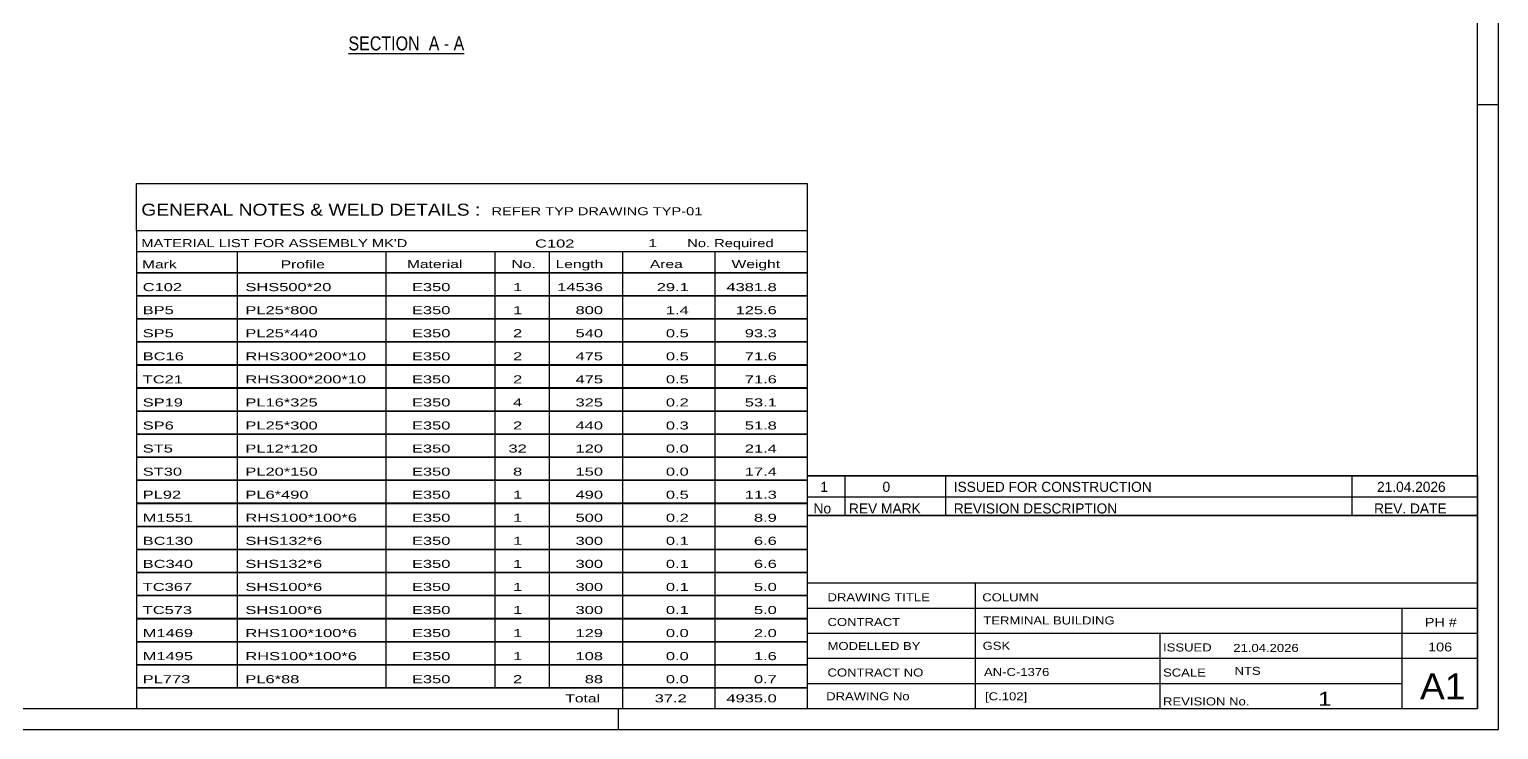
# Model space of a CAD drawing. Header units: millimetres. Extents: x -130 to 464, y -183 to 237.
# Drawn here: x 113.2 to 463.8, y -183.4 to -16.4 of the extents above; entities that cross this region are included whole.
import ezdxf

# ---------------------------------------------------------------- set-up
doc = ezdxf.new("R2010")
doc.units = ezdxf.units.MM
doc.styles.add('Arial Narrow', font='ARIALN.TTF', dxfattribs={"height": 0.2})

# ---------------------------------------------------------------- blocks, each defined once
blk = doc.blocks.new('Unknown-284929128-1132')
at = {"color": 5, "linetype": 'Continuous'}
for p, q in [((463.79, -183.39), (463.79, 236.61)), ((458.79, -178.39), (458.79, 231.61)), ((463.79, -34.39), (458.79, -34.39)), ((-125.21, -178.39), (458.79, -178.39)), ((253.79, -183.39), (253.79, -178.39)), ((-130.21, -183.39), (463.79, -183.39))]:
    blk.add_line(p, q, dxfattribs=at)
blk = doc.blocks.new('Unknown-284929128-17 - 3003')
at = {"color": 6, "linetype": 'Continuous'}
blk.add_line((189.37, -22.16), (217.02, -22.16), dxfattribs=at)
at = {"color": 0, "linetype": 'Continuous'}
blk.add_wipeout([(207.48, -21.41), (207.48, -17.91), (189.37, -17.91), (189.37, -21.41)], dxfattribs=at)
at = {"color": 7, "linetype": 'Continuous', "style": 'Arial Narrow'}
blk.add_text('SECTION ', height=3.34, dxfattribs=at).set_placement((189.37, -21.41))
at = {"color": 0, "linetype": 'Continuous'}
blk.add_wipeout([(211.09, -21.41), (211.09, -17.91), (208.53, -17.91), (208.53, -21.41)], dxfattribs=at)
blk.add_wipeout([(213.41, -21.41), (213.41, -17.91), (212.14, -17.91), (212.14, -21.41)], dxfattribs=at)
at = {"color": 7, "linetype": 'Continuous', "style": 'Arial Narrow'}
blk.add_text('A', height=3.34, dxfattribs=at).set_placement((208.53, -21.41))
at = {"color": 0, "linetype": 'Continuous'}
blk.add_wipeout([(217.02, -21.41), (217.02, -17.91), (214.46, -17.91), (214.46, -21.41)], dxfattribs=at)
at = {"color": 7, "linetype": 'Continuous', "style": 'Arial Narrow'}
for s, p in [('-', (212.14, -21.41)), ('A', (214.46, -21.41))]:
    blk.add_text(s, height=3.34, dxfattribs=at).set_placement(p)
blk = doc.blocks.new('Unknown-284929128-7572')
at = {"color": 7, "linetype": 'Continuous'}
for p, q in [((298.79, -132.34), (298.79, -178.39)), ((298.79, -132.34), (458.79, -132.34)), ((458.79, -132.39), (458.79, -178.39)), ((298.79, -148.39), (458.79, -148.39)), ((338.93, -148.39), (338.93, -178.39)), ((298.79, -154.39), (458.79, -154.39)), ((440.79, -178.34), (440.79, -154.34)), ((298.79, -160.39), (458.79, -160.39)), ((382.93, -160.39), (382.93, -178.39)), ((298.79, -166.39), (458.79, -166.39)), ((298.79, -172.39), (440.79, -172.39)), ((298.79, -178.39), (458.79, -178.39))]:
    blk.add_line(p, q, dxfattribs=at)
at = {"color": 7, "style": 'Arial Narrow'}
for s, height, width, p in [('DRAWING TITLE', 1.9089, 1.425378, (303.68, -152.78)), ('COLUMN', 1.909, 1.425378, (340.6, -152.8)), ('CONTRACT', 1.909, 1.425378, (303.68, -158.68)), ('TERMINAL BUILDING', 1.9089, 1.425378, (340.85, -158.31)), ('MODELLED BY', 1.9089, 1.425378, (303.68, -164.41)), ('GSK', 1.909, 1.425378, (340.68, -164.34)), ('ISSUED', 1.909, 1.425378, (383.73, -164.75)), ('21.04.2026', 1.909, 1.425378, (400.49, -164.87)), ('CONTRACT NO', 1.9089, 1.425378, (303.68, -170.73)), ('AN-C-1376', 1.909, 1.425378, (341.02, -170.61)), ('SCALE', 1.909, 1.425378, (383.73, -170.74)), ('A1', 6.204, 1.25, (445.03, -176.19)), ('DRAWING No', 1.909, 1.425378, (303.35, -176.39)), ('[C.102]', 1.909, 1.425378, (341.26, -176.4)), ('1', 3.34, 1.5, (420.71, -177.71)), ('REVISION No.', 1.9089, 1.425378, (383.73, -177.62))]:
    blk.add_text(s, height=height, dxfattribs=dict(at, width=width)).set_placement(p)
at = {"color": 7, "linetype": 'Continuous', "style": 'Arial Narrow'}
for s, height, width, p in [('PH #', 2.1, 1.42538, (446.19, -158.84)), ('106', 2.1, 1.42538, (446.98, -164.74)), ('NTS', 1.909, 1.425378, (400.79, -170.34))]:
    blk.add_text(s, height=height, dxfattribs=dict(at, width=width)).set_placement(p)
blk = doc.blocks.new('Unknown-284929128-7573')
at = {"color": 7, "linetype": 'Continuous'}
for p, q in [((298.79, -122.84), (458.79, -122.84)), ((458.79, -122.84), (298.79, -122.84)), ((298.79, -122.84), (298.79, -127.84)), ((307.79, -122.84), (307.79, -127.84)), ((331.79, -122.84), (331.79, -127.84)), ((428.79, -122.84), (428.79, -127.84)), ((458.79, -122.84), (458.79, -127.84)), ((298.79, -127.84), (458.79, -127.84)), ((298.79, -127.84), (298.79, -132.34)), ((298.79, -127.84), (458.79, -127.84)), ((307.79, -127.84), (307.79, -132.34)), ((331.79, -127.84), (331.79, -132.34)), ((428.79, -127.84), (428.79, -132.34)), ((458.79, -127.84), (458.79, -132.34)), ((458.79, -132.34), (298.79, -132.34))]:
    blk.add_line(p, q, dxfattribs=at)
at = {"color": 7, "linetype": 'Continuous', "style": 'Arial Narrow'}
for s, height, width, p in [('1', 2.39, 1.196471, (301.95, -126.69)), ('0', 2.39, 1.196471, (316.8, -126.69)), ('ISSUED FOR CONSTRUCTION', 2.3861, 1.196471, (333.79, -126.69)), ('21.04.2026', 2.386, 1.196471, (434.79, -126.69)), ('No', 2.386, 1.2, (300.34, -131.84)), ('REV MARK', 2.386, 1.2, (308.79, -131.84)), ('REVISION DESCRIPTION', 2.3861, 1.2, (333.79, -131.84)), ('REV. DATE', 2.386, 1.2, (434.08, -131.84))]:
    blk.add_text(s, height=height, dxfattribs=dict(at, width=width)).set_placement(p)
blk = doc.blocks.new('Unknown-284929128-7574')
at = {"color": 7, "linetype": 'Continuous'}
for p, q in [((138.79, -53.14), (298.79, -53.14)), ((138.79, -64.39), (138.79, -53.14)), ((298.79, -53.14), (298.79, -64.39)), ((138.79, -64.39), (298.79, -64.39)), ((138.79, -64.39), (138.79, -69.39)), ((298.79, -64.39), (298.79, -69.39)), ((138.79, -69.39), (298.79, -69.39)), ((138.79, -69.39), (138.79, -74.39)), ((162.79, -69.39), (162.79, -74.39)), ((198.29, -69.39), (198.29, -74.39)), ((224.29, -69.39), (224.29, -74.39)), ((237.29, -69.39), (237.29, -74.39)), ((254.79, -69.39), (254.79, -74.39)), ((276.79, -69.39), (276.79, -74.39)), ((298.79, -69.39), (298.79, -74.39)), ((138.79, -74.39), (298.79, -74.39)), ((138.79, -74.44), (138.79, -79.84)), ((138.79, -74.44), (298.79, -74.44)), ((162.79, -74.39), (162.79, -79.89)), ((198.29, -74.39), (198.29, -79.89)), ((224.29, -74.39), (224.29, -79.89)), ((237.29, -74.39), (237.29, -79.89)), ((254.79, -74.39), (254.79, -79.89)), ((276.79, -74.39), (276.79, -79.89)), ((298.79, -74.44), (298.79, -79.84)), ((138.79, -79.84), (298.79, -79.84)), ((138.79, -79.94), (138.79, -85.34)), ((138.79, -79.94), (298.79, -79.94)), ((162.79, -79.89), (162.79, -85.39)), ((198.29, -79.89), (198.29, -85.39)), ((224.29, -79.89), (224.29, -85.39)), ((237.29, -79.89), (237.29, -85.39)), ((254.79, -79.89), (254.79, -85.39)), ((276.79, -79.89), (276.79, -85.39)), ((298.79, -79.94), (298.79, -85.34)), ((138.79, -85.34), (298.79, -85.34)), ((138.79, -85.44), (138.79, -90.84)), ((138.79, -85.44), (298.79, -85.44)), ((162.79, -85.39), (162.79, -90.89)), ((198.29, -85.39), (198.29, -90.89)), ((224.29, -85.39), (224.29, -90.89)), ((237.29, -85.39), (237.29, -90.89)), ((254.79, -85.39), (254.79, -90.89)), ((276.79, -85.39), (276.79, -90.89)), ((298.79, -85.44), (298.79, -90.84)), ((138.79, -90.84), (298.79, -90.84)), ((138.79, -90.94), (138.79, -96.34)), ((138.79, -90.94), (298.79, -90.94)), ((162.79, -90.89), (162.79, -96.39)), ((198.29, -90.89), (198.29, -96.39)), ((224.29, -90.89), (224.29, -96.39)), ((237.29, -90.89), (237.29, -96.39)), ((254.79, -90.89), (254.79, -96.39)), ((276.79, -90.89), (276.79, -96.39)), ((298.79, -90.94), (298.79, -96.34)), ((138.79, -96.34), (298.79, -96.34)), ((138.79, -96.44), (138.79, -101.84)), ((138.79, -96.44), (298.79, -96.44)), ((162.79, -96.39), (162.79, -101.89)), ((198.29, -96.39), (198.29, -101.89)), ((224.29, -96.39), (224.29, -101.89)), ((237.29, -96.39), (237.29, -101.89)), ((254.79, -96.39), (254.79, -101.89)), ((276.79, -96.39), (276.79, -101.89)), ((298.79, -96.44), (298.79, -101.84)), ((138.79, -101.84), (298.79, -101.84)), ((138.79, -101.94), (138.79, -107.34)), ((138.79, -101.94), (298.79, -101.94)), ((162.79, -101.89), (162.79, -107.39)), ((198.29, -101.89), (198.29, -107.39)), ((224.29, -101.89), (224.29, -107.39)), ((237.29, -101.89), (237.29, -107.39)), ((254.79, -101.89), (254.79, -107.39)), ((276.79, -101.89), (276.79, -107.39)), ((298.79, -101.94), (298.79, -107.34)), ((138.79, -107.34), (298.79, -107.34)), ((138.79, -107.44), (138.79, -112.84)), ((138.79, -107.44), (298.79, -107.44)), ((162.79, -107.39), (162.79, -112.89)), ((198.29, -107.39), (198.29, -112.89)), ((224.29, -107.39), (224.29, -112.89)), ((237.29, -107.39), (237.29, -112.89)), ((254.79, -107.39), (254.79, -112.89)), ((276.79, -107.39), (276.79, -112.89)), ((298.79, -107.44), (298.79, -112.84)), ((138.79, -112.84), (298.79, -112.84)), ((138.79, -112.94), (138.79, -118.34)), ((138.79, -112.94), (298.79, -112.94)), ((162.79, -112.89), (162.79, -118.39)), ((198.29, -112.89), (198.29, -118.39)), ((224.29, -112.89), (224.29, -118.39)), ((237.29, -112.89), (237.29, -118.39)), ((254.79, -112.89), (254.79, -118.39)), ((276.79, -112.89), (276.79, -118.39)), ((298.79, -112.94), (298.79, -118.34)), ((138.79, -118.34), (298.79, -118.34)), ((138.79, -118.44), (138.79, -123.84)), ((138.79, -118.44), (298.79, -118.44)), ((162.79, -118.39), (162.79, -123.89)), ((198.29, -118.39), (198.29, -123.89)), ((224.29, -118.39), (224.29, -123.89)), ((237.29, -118.39), (237.29, -123.89)), ((254.79, -118.39), (254.79, -123.89)), ((276.79, -118.39), (276.79, -123.89)), ((298.79, -118.44), (298.79, -123.84)), ((138.79, -123.84), (298.79, -123.84)), ((138.79, -123.94), (138.79, -129.34)), ((138.79, -123.94), (298.79, -123.94)), ((162.79, -123.89), (162.79, -129.39)), ((198.29, -123.89), (198.29, -129.39)), ((224.29, -123.89), (224.29, -129.39)), ((237.29, -123.89), (237.29, -129.39)), ((254.79, -123.89), (254.79, -129.39)), ((276.79, -123.89), (276.79, -129.39)), ((298.79, -123.94), (298.79, -129.34)), ((138.79, -129.34), (298.79, -129.34)), ((138.79, -129.44), (138.79, -134.84)), ((138.79, -129.44), (298.79, -129.44)), ((162.79, -129.39), (162.79, -134.89)), ((198.29, -129.39), (198.29, -134.89)), ((224.29, -129.39), (224.29, -134.89)), ((237.29, -129.39), (237.29, -134.89)), ((254.79, -129.39), (254.79, -134.89)), ((276.79, -129.39), (276.79, -134.89)), ((298.79, -129.44), (298.79, -134.84)), ((138.79, -134.84), (298.79, -134.84)), ((138.79, -134.94), (138.79, -140.34)), ((138.79, -134.94), (298.79, -134.94)), ((162.79, -134.89), (162.79, -140.39)), ((198.29, -134.89), (198.29, -140.39)), ((224.29, -134.89), (224.29, -140.39)), ((237.29, -134.89), (237.29, -140.39)), ((254.79, -134.89), (254.79, -140.39)), ((276.79, -134.89), (276.79, -140.39)), ((298.79, -134.94), (298.79, -140.34)), ((138.79, -140.34), (298.79, -140.34)), ((138.79, -140.44), (138.79, -145.84)), ((138.79, -140.44), (298.79, -140.44)), ((162.79, -140.39), (162.79, -145.89)), ((198.29, -140.39), (198.29, -145.89)), ((224.29, -140.39), (224.29, -145.89)), ((237.29, -140.39), (237.29, -145.89)), ((254.79, -140.39), (254.79, -145.89)), ((276.79, -140.39), (276.79, -145.89)), ((298.79, -140.44), (298.79, -145.84)), ((138.79, -145.84), (298.79, -145.84)), ((138.79, -145.94), (138.79, -151.34)), ((138.79, -145.94), (298.79, -145.94)), ((162.79, -145.89), (162.79, -151.39)), ((198.29, -145.89), (198.29, -151.39)), ((224.29, -145.89), (224.29, -151.39)), ((237.29, -145.89), (237.29, -151.39)), ((254.79, -145.89), (254.79, -151.39)), ((276.79, -145.89), (276.79, -151.39)), ((298.79, -145.94), (298.79, -151.34)), ((138.79, -151.34), (298.79, -151.34)), ((138.79, -151.44), (138.79, -156.84)), ((138.79, -151.44), (298.79, -151.44)), ((162.79, -151.39), (162.79, -156.89)), ((198.29, -151.39), (198.29, -156.89)), ((224.29, -151.39), (224.29, -156.89)), ((237.29, -151.39), (237.29, -156.89)), ((254.79, -151.39), (254.79, -156.89)), ((276.79, -151.39), (276.79, -156.89)), ((298.79, -151.44), (298.79, -156.84)), ((138.79, -156.84), (298.79, -156.84)), ((138.79, -156.94), (138.79, -162.34)), ((138.79, -156.94), (298.79, -156.94)), ((162.79, -156.89), (162.79, -162.39)), ((198.29, -156.89), (198.29, -162.39)), ((224.29, -156.89), (224.29, -162.39)), ((237.29, -156.89), (237.29, -162.39)), ((254.79, -156.89), (254.79, -162.39)), ((276.79, -156.89), (276.79, -162.39)), ((298.79, -156.94), (298.79, -162.34)), ((138.79, -162.34), (298.79, -162.34)), ((138.79, -162.44), (138.79, -167.84)), ((138.79, -162.44), (298.79, -162.44)), ((162.79, -162.39), (162.79, -167.89)), ((198.29, -162.39), (198.29, -167.89)), ((224.29, -162.39), (224.29, -167.89)), ((237.29, -162.39), (237.29, -167.89)), ((254.79, -162.39), (254.79, -167.89)), ((276.79, -162.39), (276.79, -167.89)), ((298.79, -162.44), (298.79, -167.84)), ((138.79, -167.84), (298.79, -167.84)), ((138.79, -167.94), (138.79, -173.34)), ((138.79, -167.94), (298.79, -167.94)), ((162.79, -167.89), (162.79, -173.39)), ((198.29, -167.89), (198.29, -173.39)), ((224.29, -167.89), (224.29, -173.39)), ((237.29, -167.89), (237.29, -173.39)), ((254.79, -167.89), (254.79, -173.39)), ((276.79, -167.89), (276.79, -173.39)), ((298.79, -167.94), (298.79, -173.34)), ((138.79, -173.34), (298.79, -173.34)), ((138.79, -173.39), (298.79, -173.39)), ((138.79, -173.39), (138.79, -178.39)), ((254.79, -173.39), (254.79, -178.39)), ((276.79, -173.39), (276.79, -178.39)), ((298.79, -173.39), (298.79, -178.39)), ((138.79, -178.39), (298.79, -178.39))]:
    blk.add_line(p, q, dxfattribs=at)
at = {"color": 7, "style": 'Arial Narrow'}
for s, height, width, p in [('GENERAL NOTES & WELD DETAILS :', 2.8633, 1.4, (139.95, -60.83)), ('REFER TYP DRAWING TYP-01', 1.9089, 1.6, (223.49, -60.73)), ("MATERIAL LIST FOR ASSEMBLY MK'D", 1.9089, 1.6, (139.95, -68.33)), ('C102', 1.909, 1.794707, (233.9, -68.42)), ('1', 1.91, 1.794707, (260.88, -68.33)), ('No. Required', 1.9089, 1.6, (270.21, -68.33)), ('Mark', 1.909, 1.7, (140.13, -73.39)), ('Profile', 1.909, 1.7, (173.21, -73.39)), ('Material', 1.909, 1.7, (203.33, -73.33)), ('No.', 1.909, 1.7, (228.29, -73.33)), ('Length', 1.909, 1.7, (238.79, -73.33)), ('Area', 1.909, 1.7, (261.29, -73.33)), ('Weight', 1.909, 1.7, (280.79, -73.33))]:
    blk.add_text(s, height=height, dxfattribs=dict(at, width=width)).set_placement(p)
at = {"color": 7, "linetype": 'Continuous', "style": 'Arial Narrow'}
for s, height, width, p in [('C102', 1.909, 1.794707, (140.29, -78.82)), ('SHS500*20', 1.909, 1.794707, (164.79, -78.82)), ('E350', 1.909, 1.794707, (204.53, -78.82)), ('1', 1.91, 1.794707, (228.65, -78.82)), ('14536', 1.909, 1.794707, (239.19, -78.82)), ('29.1', 1.909, 1.794707, (262.93, -78.82)), ('4381.8', 1.909, 1.794707, (279.56, -78.82)), ('BP5', 1.909, 1.794707, (140.29, -84.32)), ('PL25*800', 1.909, 1.794707, (164.79, -84.32)), ('E350', 1.909, 1.794707, (204.53, -84.32)), ('1', 1.91, 1.794707, (228.65, -84.32)), ('800', 1.909, 1.794707, (243.56, -84.32)), ('1.4', 1.909, 1.794707, (265.11, -84.32)), ('125.6', 1.909, 1.794707, (281.75, -84.32)), ('SP5', 1.909, 1.794707, (140.29, -89.82)), ('PL25*440', 1.909, 1.794707, (164.79, -89.82)), ('E350', 1.909, 1.794707, (204.53, -89.82)), ('2', 1.91, 1.794707, (228.65, -89.82)), ('540', 1.909, 1.794707, (243.56, -89.82)), ('0.5', 1.909, 1.794707, (265.11, -89.82)), ('93.3', 1.909, 1.794707, (283.94, -89.82)), ('BC16', 1.909, 1.794707, (140.29, -95.32)), ('RHS300*200*10', 1.9089, 1.794707, (164.79, -95.32)), ('E350', 1.909, 1.794707, (204.53, -95.32)), ('2', 1.91, 1.794707, (228.65, -95.32)), ('475', 1.909, 1.794707, (243.56, -95.32)), ('0.5', 1.909, 1.794707, (265.11, -95.32)), ('71.6', 1.909, 1.794707, (283.94, -95.32)), ('TC21', 1.909, 1.794707, (140.29, -100.82)), ('RHS300*200*10', 1.9089, 1.794707, (164.79, -100.82)), ('E350', 1.909, 1.794707, (204.53, -100.82)), ('2', 1.91, 1.794707, (228.65, -100.82)), ('475', 1.909, 1.794707, (243.56, -100.82)), ('0.5', 1.909, 1.794707, (265.11, -100.82)), ('71.6', 1.909, 1.794707, (283.94, -100.82)), ('SP19', 1.909, 1.794707, (140.29, -106.32)), ('PL16*325', 1.909, 1.794707, (164.79, -106.32)), ('E350', 1.909, 1.794707, (204.53, -106.32)), ('4', 1.91, 1.794707, (228.65, -106.32)), ('325', 1.909, 1.794707, (243.56, -106.32)), ('0.2', 1.909, 1.794707, (265.11, -106.32)), ('53.1', 1.909, 1.794707, (283.94, -106.32)), ('SP6', 1.909, 1.794707, (140.29, -111.82)), ('PL25*300', 1.909, 1.794707, (164.79, -111.82)), ('E350', 1.909, 1.794707, (204.53, -111.82)), ('2', 1.91, 1.794707, (228.65, -111.82)), ('440', 1.909, 1.794707, (243.56, -111.82)), ('0.3', 1.909, 1.794707, (265.11, -111.82)), ('51.8', 1.909, 1.794707, (283.94, -111.82)), ('ST5', 1.909, 1.794707, (140.29, -117.32)), ('PL12*120', 1.909, 1.794707, (164.79, -117.32)), ('E350', 1.909, 1.794707, (204.53, -117.32)), ('32', 1.909, 1.794707, (227.56, -117.32)), ('120', 1.909, 1.794707, (243.56, -117.32)), ('0.0', 1.909, 1.794707, (265.11, -117.32)), ('21.4', 1.909, 1.794707, (283.94, -117.32)), ('ST30', 1.909, 1.794707, (140.29, -122.82)), ('PL20*150', 1.909, 1.794707, (164.79, -122.82)), ('E350', 1.909, 1.794707, (204.53, -122.82)), ('8', 1.91, 1.794707, (228.65, -122.82)), ('150', 1.909, 1.794707, (243.56, -122.82)), ('0.0', 1.909, 1.794707, (265.11, -122.82)), ('17.4', 1.909, 1.794707, (283.94, -122.82)), ('PL92', 1.909, 1.794707, (140.29, -128.32)), ('PL6*490', 1.909, 1.794707, (164.79, -128.32)), ('E350', 1.909, 1.794707, (204.53, -128.32)), ('1', 1.91, 1.794707, (228.65, -128.32)), ('490', 1.909, 1.794707, (243.56, -128.32)), ('0.5', 1.909, 1.794707, (265.11, -128.32)), ('11.3', 1.909, 1.794707, (283.94, -128.32)), ('M1551', 1.909, 1.794707, (140.29, -133.82)), ('RHS100*100*6', 1.9089, 1.794707, (164.79, -133.82)), ('E350', 1.909, 1.794707, (204.53, -133.82)), ('1', 1.91, 1.794707, (228.65, -133.82)), ('500', 1.909, 1.794707, (243.56, -133.82)), ('0.2', 1.909, 1.794707, (265.11, -133.82)), ('8.9', 1.909, 1.794707, (286.12, -133.82)), ('BC130', 1.909, 1.794707, (140.29, -139.32)), ('SHS132*6', 1.909, 1.794707, (164.79, -139.32)), ('E350', 1.909, 1.794707, (204.53, -139.32)), ('1', 1.91, 1.794707, (228.65, -139.32)), ('300', 1.909, 1.794707, (243.56, -139.32)), ('0.1', 1.909, 1.794707, (265.11, -139.32)), ('6.6', 1.909, 1.794707, (286.12, -139.32)), ('BC340', 1.909, 1.794707, (140.29, -144.82)), ('SHS132*6', 1.909, 1.794707, (164.79, -144.82)), ('E350', 1.909, 1.794707, (204.53, -144.82)), ('1', 1.91, 1.794707, (228.65, -144.82)), ('300', 1.909, 1.794707, (243.56, -144.82)), ('0.1', 1.909, 1.794707, (265.11, -144.82)), ('6.6', 1.909, 1.794707, (286.12, -144.82)), ('TC367', 1.909, 1.794707, (140.29, -150.32)), ('SHS100*6', 1.909, 1.794707, (164.79, -150.32)), ('E350', 1.909, 1.794707, (204.53, -150.32)), ('1', 1.91, 1.794707, (228.65, -150.32)), ('300', 1.909, 1.794707, (243.56, -150.32)), ('0.1', 1.909, 1.794707, (265.11, -150.32)), ('5.0', 1.909, 1.794707, (286.12, -150.32)), ('TC573', 1.909, 1.794707, (140.29, -155.82)), ('SHS100*6', 1.909, 1.794707, (164.79, -155.82)), ('E350', 1.909, 1.794707, (204.53, -155.82)), ('1', 1.91, 1.794707, (228.65, -155.82)), ('300', 1.909, 1.794707, (243.56, -155.82)), ('0.1', 1.909, 1.794707, (265.11, -155.82)), ('5.0', 1.909, 1.794707, (286.12, -155.82)), ('M1469', 1.909, 1.794707, (140.29, -161.32)), ('RHS100*100*6', 1.9089, 1.794707, (164.79, -161.32)), ('E350', 1.909, 1.794707, (204.53, -161.32)), ('1', 1.91, 1.794707, (228.65, -161.32)), ('129', 1.909, 1.794707, (243.56, -161.32)), ('0.0', 1.909, 1.794707, (265.11, -161.32)), ('2.0', 1.909, 1.794707, (286.12, -161.32)), ('M1495', 1.909, 1.794707, (140.29, -166.82)), ('RHS100*100*6', 1.9089, 1.794707, (164.79, -166.82)), ('E350', 1.909, 1.794707, (204.53, -166.82)), ('1', 1.91, 1.794707, (228.65, -166.82)), ('108', 1.909, 1.794707, (243.56, -166.82)), ('0.0', 1.909, 1.794707, (265.11, -166.82)), ('1.6', 1.909, 1.794707, (286.12, -166.82)), ('PL773', 1.909, 1.794707, (140.29, -172.32)), ('PL6*88', 1.909, 1.794707, (164.79, -172.32)), ('E350', 1.909, 1.794707, (204.53, -172.32)), ('2', 1.91, 1.794707, (228.65, -172.32)), ('88', 1.909, 1.794707, (245.75, -172.32)), ('0.0', 1.909, 1.794707, (265.11, -172.32)), ('0.7', 1.909, 1.794707, (286.12, -172.32)), ('Total', 1.909, 1.7, (241.13, -176.89)), ('37.2', 1.909, 1.794707, (262.44, -176.89)), ('4935.0', 1.909, 1.794707, (279.56, -176.89))]:
    blk.add_text(s, height=height, dxfattribs=dict(at, width=width)).set_placement(p)

msp = doc.modelspace()

# ---------------------------------------------------------------- block references
for name in ['Unknown-284929128-1132', 'Unknown-284929128-7574', 'Unknown-284929128-7573', 'Unknown-284929128-7572']:
    msp.add_blockref(name, (0, 0))

# ---------------------------------------------------------------- next in the draw order: block references
msp.add_blockref('Unknown-284929128-17 - 3003', (0, 0))

doc.saveas('drawing.dxf')
